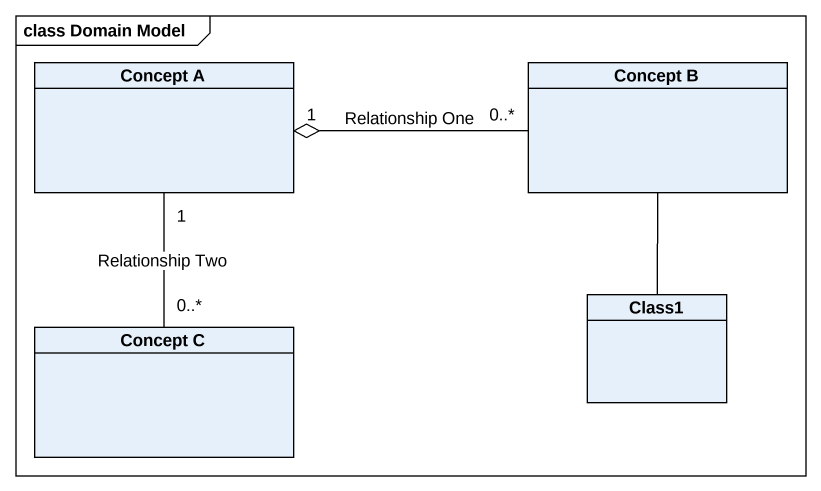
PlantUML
@startuml
mainframe class Domain Model
hide circle
hide empty members
class "Concept A" as Concept_A
class "Concept B" as Concept_B
class "Concept C" as Concept_C
class Class1
Concept_B "0..*" -left-o "1" Concept_A : Relationship One
Concept_B -- Class1
Concept_C "0..*" -up- "1" Concept_A : Relationship Two
@enduml
